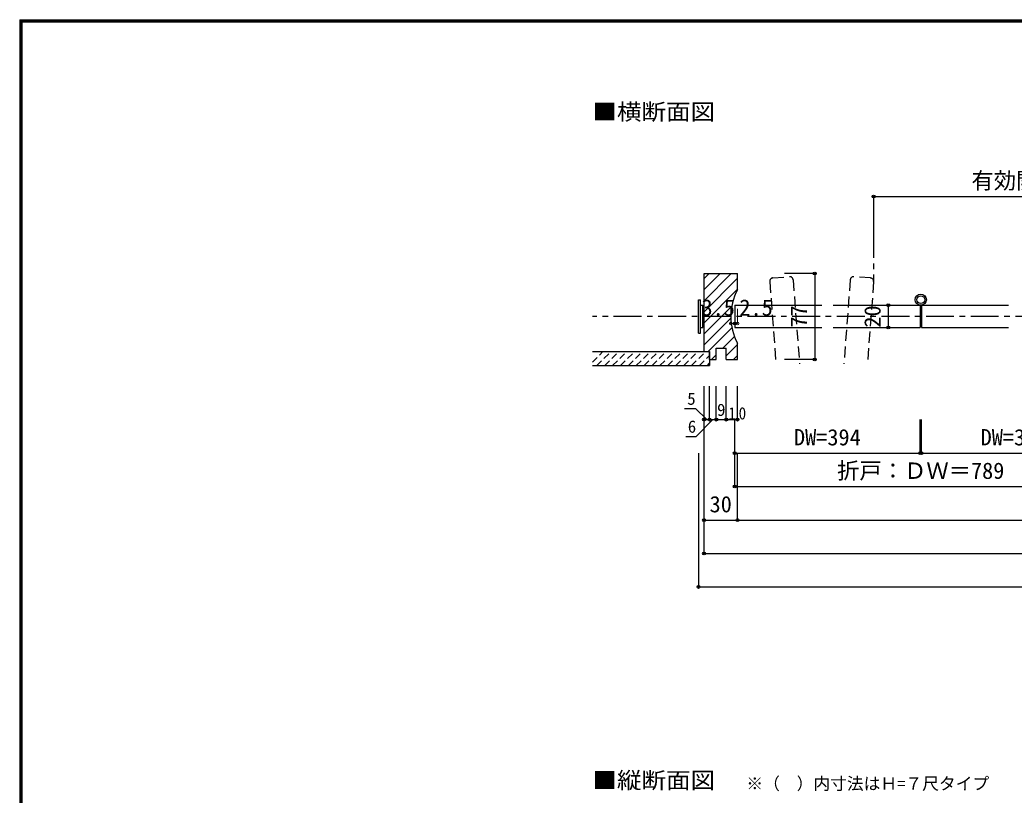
# Model space of a CAD drawing. Units: millimetres, scale not verified. Extents: x -973 to 977, y -718 to 696.
# Drawn here: x -973 to -82, y 1 to 696 of the extents above; entities that cross this region are included whole.
import ezdxf
from ezdxf.enums import TextEntityAlignment as Align

# ---------------------------------------------------------------- set-up
doc = ezdxf.new("R2010")
doc.units = ezdxf.units.MM
doc.header["$LTSCALE"] = 5
doc.header["$PDMODE"] = 32
doc.header["$PDSIZE"] = 2.5
for name, pattern in [('CHAIN1', [8, 5, -1, 1, -1]), ('DASHED1', [1.8, 1.2, -0.6]), ('DASHED2', [3, 2, -1])]:
    doc.linetypes.add(name, pattern=pattern)
doc.layers.add('0-0_補助線', color=7, linetype='Continuous', lineweight=18)
for name, color, linetype in [('0-1_通り芯', 4, 'CHAIN1'), ('0-3_仕上げ', 2, 'Continuous'), ('0-4_枠', 7, 'Continuous'), ('0-6_扉', 6, 'Continuous'), ('0-7_金物', 7, 'Continuous'), ('0-A_文字', 7, 'Continuous'), ('0-B_寸法', 7, 'Continuous'), ('0-C_ハッチ', 4, 'DASHED1'), ('F-1_枠', 6, 'Continuous')]:
    doc.layers.add(name, color=color, linetype=linetype)
doc.styles.add('ＭＳ ゴシック', font='')
doc.styles.get('ＭＳ ゴシック').set_extended_font_data('MS Gothic')

msp = doc.modelspace()

# ---------------------------------------------------------------- linework, layer by layer
at = {"layer": '0-0_補助線', "color": 4}
for p, q in [((-336.347, 423.736), (-336.347, 437.29)), ((-332.847, 423.736), (-332.847, 436.79)), ((-330.347, 423.736), (-330.347, 436.79)), ((-332.847, 423.736), (-336.347, 423.736)), ((-330.347, 423.736), (-332.847, 423.736))]:
    msp.add_line(p, q, dxfattribs=at)
at = {"layer": '0-0_補助線'}
for p in [(-336.347, 423.736), (-332.847, 423.736), (-330.347, 423.736)]:
    msp.add_point(p, dxfattribs=at)
at = {"layer": '0-1_通り芯'}
for p, q in [((-208.347, 507.5), (-208.347, 461.264)), ((463.653, 430), (-460.347, 430))]:
    msp.add_line(p, q, dxfattribs=at)
at = {"layer": '0-3_仕上げ', "color": 4}
for p, q in [((-261.153, 468.5), (-288.358, 468.5)), ((-261.153, 468.5), (-261.153, 391.5)), ((-261.153, 391.5), (-288.358, 391.5))]:
    msp.add_line(p, q, dxfattribs=at)
at = {"layer": '0-3_仕上げ'}
for p, q in [((-460.347, 398.5), (-355.347, 398.5)), ((-355.347, 398.5), (-355.347, 386)), ((-460.347, 386), (-355.347, 386))]:
    msp.add_line(p, q, dxfattribs=at)
at = {"layer": '0-3_仕上げ', "color": 7}
for p in [(-261.153, 468.5), (-261.153, 391.5)]:
    msp.add_point(p, dxfattribs=at)
at = {"layer": '0-4_枠', "color": 3}
for p, q in [((-360.347, 398.5), (-360.347, 468.5)), ((-360.347, 468.5), (-330.347, 468.5)), ((-330.347, 454), (-330.347, 468.5)), ((-349.347, 401.5), (-340.347, 401.5)), ((-349.347, 391.5), (-349.347, 401.5)), ((-340.347, 391.5), (-340.347, 401.5)), ((-360.347, 398.5), (-355.347, 398.5)), ((-355.347, 391.5), (-355.347, 398.5)), ((-355.347, 391.5), (-349.347, 391.5))]:
    msp.add_line(p, q, dxfattribs=at)
msp.add_lwpolyline([(-340.347, 391.5), (-337.778, 391.5), (-330.347, 391.5), (-330.347, 406)], dxfattribs=at)
msp.add_arc((-285.347, 430), 51, 151.92751, 208.07249, dxfattribs=at)
at = {"layer": '0-6_扉', "color": 2, "linetype": 'DASHED2'}
for p, q in [((-298.684, 464.483), (-283.727, 465.619)), ((-211.111, 464.483), (-226.068, 465.619)), ((-301.448, 461.264), (-295.842, 387.5)), ((-280.508, 462.855), (-274.782, 387.5)), ((-229.287, 462.855), (-235.013, 387.5)), ((-208.347, 461.264), (-213.953, 387.5))]:
    msp.add_line(p, q, dxfattribs=at)
at = {"layer": '0-6_扉'}
for p, q in [((-332.847, 440), (-254.722, 440)), ((-332.847, 440), (-332.847, 420)), ((-244.722, 440), (-166.597, 440)), ((-166.597, 440), (-166.597, 420)), ((-165.597, 440), (-87.472, 440)), ((-165.597, 440), (-165.597, 420)), ((-332.847, 420), (-254.722, 420)), ((-244.722, 420), (-166.597, 420)), ((-165.597, 420), (-87.472, 420))]:
    msp.add_line(p, q, dxfattribs=at)
at = {"layer": '0-6_扉', "color": 2, "linetype": 'DASHED2'}
for centre, start, end in [((-298.457, 461.491), 94.34602, 184.34602), ((-283.5, 462.628), 4.34602, 94.34602), ((-226.295, 462.628), 85.65398, 175.65398), ((-211.338, 461.491), 355.65398, 85.65398)]:
    msp.add_arc(centre, 3, start, end, dxfattribs=at)
at = {"layer": '0-7_金物'}
for p, q in [((-365.347, 445), (-363.347, 445)), ((-365.347, 415), (-365.347, 445)), ((-363.347, 415), (-363.347, 445)), ((-363.347, 440), (-361.347, 440)), ((-361.347, 420), (-361.347, 440)), ((-361.347, 439), (-360.347, 439)), ((-363.347, 420), (-361.347, 420)), ((-361.347, 421), (-360.347, 421)), ((-365.347, 415), (-363.347, 415))]:
    msp.add_line(p, q, dxfattribs=at)
for radius in [5, 3.5]:
    msp.add_circle((-166.097, 445), radius, dxfattribs=at)
at = {"layer": '0-B_寸法', "color": 4}
for p, q in [((-208.347, 537.5), (-208.347, 507.5)), ((-208.347, 537.5), (211.653, 537.5)), ((-195.212, 440), (-195.212, 420)), ((-360.347, 337.5), (-360.347, 367.5)), ((-355.347, 337.5), (-355.347, 367.5)), ((-349.347, 337.5), (-349.347, 367.5)), ((-340.347, 337.5), (-340.347, 367.5)), ((-330.347, 337.5), (-330.347, 367.5)), ((-377.922, 347.5), (-367.847, 347.5)), ((-357.847, 337.5), (-367.847, 347.5)), ((-352.347, 337.5), (-367.347, 322.5)), ((-332.847, 277.5), (-332.847, 337.5)), ((-166.597, 307.5), (-166.597, 337.5)), ((-165.597, 307.5), (-165.597, 337.5)), ((-376.555, 322.5), (-367.347, 322.5)), ((-365.347, 307.5), (-365.347, 187.5)), ((-332.847, 307.5), (-166.597, 307.5)), ((-330.347, 247.5), (-330.347, 307.5)), ((-165.597, 307.5), (0.653, 307.5)), ((-332.847, 277.5), (0.653, 277.5)), ((-360.347, 247.5), (-330.347, 247.5)), ((-360.347, 217.5), (-360.347, 247.5)), ((-330.347, 247.5), (333.653, 247.5)), ((-360.347, 217.5), (363.653, 217.5)), ((-365.347, 187.5), (368.653, 187.5))]:
    msp.add_line(p, q, dxfattribs=at)
msp.add_lwpolyline([(-360.347, 247.5), (-360.347, 337.5), (-330.347, 337.5)], dxfattribs=at)
at = {"layer": '0-B_寸法'}
for p in [(-208.347, 537.5), (-195.212, 440), (-195.212, 420), (-360.347, 337.5), (-355.347, 337.5), (-349.347, 337.5), (-340.347, 337.5), (-330.347, 337.5), (-332.847, 307.5), (-166.597, 307.5), (-165.597, 307.5), (-332.847, 277.5), (-360.347, 247.5), (-330.347, 247.5), (-360.347, 217.5), (-365.347, 187.5)]:
    msp.add_point(p, dxfattribs=at)
at = {"layer": '0-C_ハッチ', "linetype": 'Continuous'}
for p, q in [((-360.347, 463.918), (-355.765, 468.5)), ((-360.347, 444.119), (-335.966, 468.5)), ((-360.347, 454.019), (-345.866, 468.5)), ((-360.347, 434.22), (-330.347, 464.22)), ((-360.347, 424.32), (-330.347, 454.32)), ((-360.347, 414.421), (-335.497, 439.271)), ((-360.347, 404.521), (-336.326, 428.542)), ((-356.469, 398.5), (-335.291, 419.677)), ((-343.569, 401.5), (-333.066, 412.003)), ((-340.347, 394.823), (-330.347, 404.823)), ((-353.569, 391.5), (-349.347, 395.722)), ((-333.77, 391.5), (-330.347, 394.923))]:
    msp.add_line(p, q, dxfattribs=at)
at = {"layer": '0-C_ハッチ'}
for p, q in [((-460.347, 389.069), (-450.916, 398.5)), ((-456.345, 386), (-443.845, 398.5)), ((-449.274, 386), (-436.774, 398.5)), ((-442.203, 386), (-429.703, 398.5)), ((-435.132, 386), (-422.632, 398.5)), ((-428.061, 386), (-415.561, 398.5)), ((-420.99, 386), (-408.49, 398.5)), ((-413.919, 386), (-401.419, 398.5)), ((-406.848, 386), (-394.348, 398.5)), ((-399.777, 386), (-387.277, 398.5)), ((-392.706, 386), (-380.206, 398.5)), ((-385.635, 386), (-373.135, 398.5)), ((-378.563, 386), (-366.063, 398.5)), ((-371.492, 386), (-358.992, 398.5)), ((-364.421, 386), (-355.347, 395.074)), ((-357.35, 386), (-355.347, 388.003))]:
    msp.add_line(p, q, dxfattribs=at)
at = {"layer": 'F-1_枠'}
for p, q in [((-973.347, 695.833), (-973.347, -700.833)), ((-973.347, 695.833), (976.653, 695.833)), ((-973.347, 695), (976.653, 695)), ((-972.514, 695.833), (-972.514, -700.833)), ((-971.68, 695.833), (-971.68, -700.833)), ((-973.347, 694.167), (976.653, 694.167))]:
    msp.add_line(p, q, dxfattribs=at)

# ---------------------------------------------------------------- texts
at = {"layer": '0-0_補助線', "style": 'ＭＳ ゴシック'}
for s, p in [('3.5', (-362.581, 426.236)), ('2.5', (-328.616, 426.236))]:
    msp.add_text(s, height=14.66, dxfattribs=at).set_placement(p, align=Align.BOTTOM_LEFT)
at = {"layer": '0-3_仕上げ', "color": 7, "style": 'ＭＳ ゴシック'}
msp.add_text('77', height=14.66, rotation=90, dxfattribs=at).set_placement((-263.653, 420), align=Align.BOTTOM_LEFT)
at = {"layer": '0-A_文字', "style": 'ＭＳ ゴシック', "width": 1.1}
for s, p in [('■横断面図', (-460.347, 601.667)), ('■縦断面図', (-460.347, 2.5))]:
    msp.add_text(s, height=14.66, dxfattribs=at).set_placement(p, align=Align.BOTTOM_LEFT)
at = {"layer": '0-A_文字', "style": 'ＭＳ ゴシック'}
msp.add_text('※（\u3000）内寸法はＨ=７尺タイプ', height=11, dxfattribs=at).set_placement((-322.347, 2.5), align=Align.BOTTOM_LEFT)
at = {"layer": '0-B_寸法', "style": 'ＭＳ ゴシック'}
for s, height, p in [('有効開口寸法＝1,331 (885)', 14.66, (-120.697, 540)), ('5', 11, (-375.347, 347.5)), ('9', 11, (-348.597, 337.5)), ('6', 11, (-374.847, 322.5)), ('DW=394', 14.66, (-279.722, 310)), ('DW=394', 14.66, (-112.472, 310)), ('折戸：ＤＷ＝789', 14.66, (-241.097, 280)), ('30', 14.66, (-355.347, 250))]:
    msp.add_text(s, height=height, dxfattribs=at).set_placement(p, align=Align.BOTTOM_LEFT)
msp.add_text('20', height=14.66, rotation=90, dxfattribs=at).set_placement((-197.712, 420), align=Align.BOTTOM_LEFT)
at = {"layer": '0-B_寸法', "insert": (-338.472, 337.5), "char_height": 11, "attachment_point": 7, "style": 'ＭＳ ゴシック'}
msp.add_mtext('\\T1.36;\\W0.9;10', dxfattribs=at)

doc.saveas('drawing.dxf')
